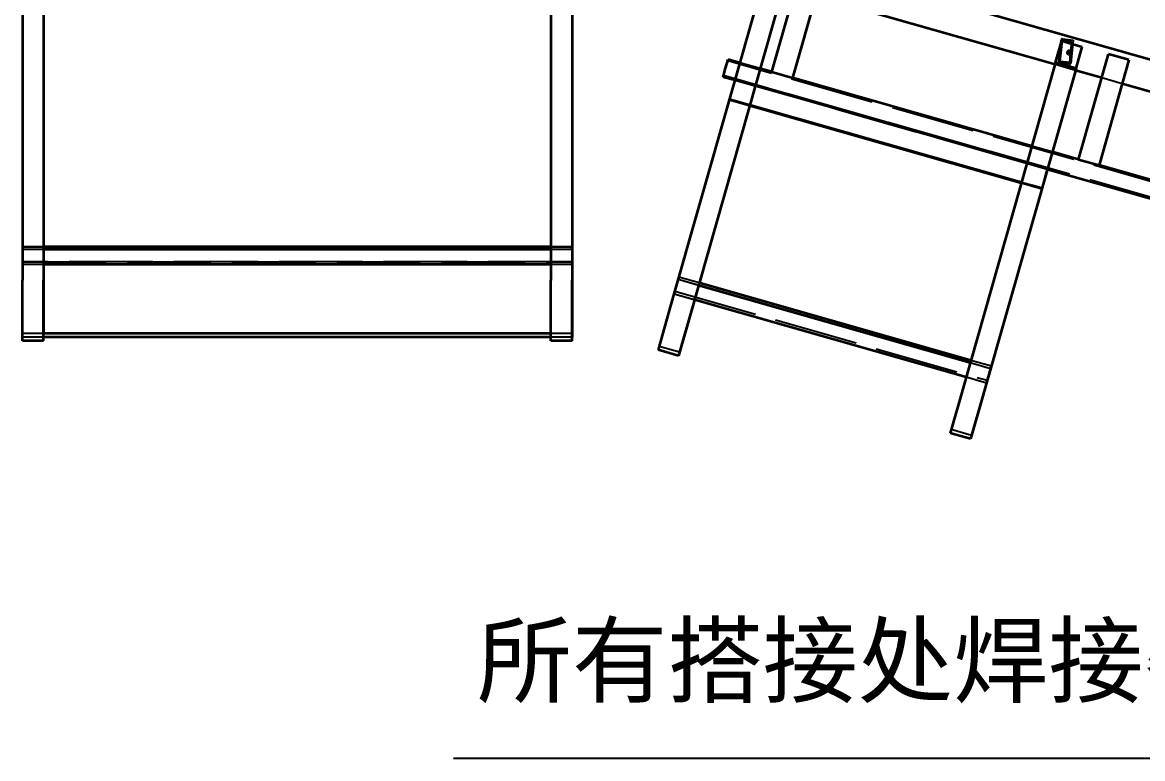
# Model space of a CAD drawing. Header units: millimetres. Extents: x -73083 to 81340, y -6859 to 6812.
# Drawn here: x -63983 to -62139, y -1486 to -275 of the extents above; entities that cross this region are included whole.
import ezdxf

# ---------------------------------------------------------------- set-up
doc = ezdxf.new("R2010")
doc.units = ezdxf.units.MM
doc.linetypes.add('AM_ISO02W050', pattern=[7.5, 6, -1.5])
doc.linetypes.add('AM_ISO08W050', pattern=[18, 12, -1.5, 3, -1.5])
doc.layers.add('AM_7', color=2, linetype='AM_ISO08W050', lineweight=25)
doc.layers.add('AM_HID', color=1, linetype='AM_ISO02W050', lineweight=25)
doc.layers.add('word_dim', color=253, linetype='Continuous')
doc.styles.get("Standard").update_dxf_attribs({"font": 'romans.shx', "bigfont": 'bigfont.shx'})

msp = doc.modelspace()

# ---------------------------------------------------------------- linework, layer by layer
at = {"color": 7, "lineweight": 35, "ltscale": 23}
for p, q in [((-62748.84733, -356.26545), (-62699.53581, -183.15156)), ((-63983.02214, -189.44819), (-63983.02214, -699.1092)), ((-63948.02214, -189.44819), (-63948.02214, -699.1092)), ((-63113.02214, -189.44819), (-63113.02214, -699.1092)), ((-63078.02214, -189.44819), (-63078.02214, -699.1092)), ((-62665.87468, -192.73981), (-62715.1862, -365.8537)), ((-60254.111, -869.32953), (-62636.37419, -190.74531)), ((-62762.5944, -203.76105), (-62915.07682, -739.07123)), ((-62728.93327, -213.34931), (-62881.41569, -748.65961)), ((-62676.83317, -231.20966), (-62282.51823, -343.52961)), ((-62281.72233, -340.73664), (-62271.56022, -305.05988)), ((-62271.56022, -305.05988), (-62237.89909, -314.64814)), ((-62257.18669, -322.45966), (-62257.59343, -326.39997)), ((-62248.06169, -350.3249), (-62237.89909, -314.64814)), ((-62243.9318, -500.08979), (-62194.62077, -326.97602)), ((-62160.95964, -336.56428), (-62194.62077, -326.97602)), ((-62829.19645, -364.57136), (-62825.08757, -350.14521)), ((-62825.08757, -350.14521), (-62820.97819, -335.71906)), ((-62801.74333, -341.19806), (-62820.97819, -335.71906)), ((-62801.74333, -341.19745), (-62820.9777, -335.71857)), ((-62281.72233, -340.73664), (-62434.20475, -876.04682)), ((-62248.0612, -350.3249), (-62400.54362, -885.6352)), ((-62248.06169, -350.3249), (-62281.72233, -340.73664)), ((-62160.95964, -336.56428), (-62210.27067, -509.67817)), ((-62809.96159, -370.05036), (-62829.19645, -364.57136)), ((-62748.84733, -356.26471), (-62768.0822, -350.78571)), ((-62748.84733, -356.26532), (-62768.0822, -350.78632)), ((-62748.84733, -356.26545), (-62715.1862, -365.8537)), ((-62320.87175, -478.17304), (-62715.1862, -365.85297)), ((-62320.87126, -478.17365), (-62715.1862, -365.8537)), ((-62248.8571, -353.11786), (-62205.57878, -365.44574)), ((-62775.72721, -377.62641), (-62328.51677, -505.01374)), ((-62171.91764, -375.034), (-61700.66325, -509.27009)), ((-62785.41471, -411.63398), (-62338.20378, -539.02118)), ((-62784.98893, -410.14045), (-62337.77848, -537.52778)), ((-62243.9318, -500.08918), (-62287.21061, -487.7613)), ((-62243.9318, -500.08979), (-62287.21061, -487.76191)), ((-62294.85563, -514.60199), (-62304.11735, -547.11615)), ((-62243.9318, -500.08979), (-62210.27067, -509.67817)), ((-61739.01628, -643.91352), (-62210.27067, -509.67743)), ((-61739.01628, -643.91425), (-62210.27067, -509.67817)), ((-61098.05827, -857.68354), (-62295.42887, -516.6142)), ((-62304.54264, -548.60956), (-62304.11735, -547.11615)), ((-63113.02262, -644.20942), (-63948.02311, -644.20942)), ((-63948.02214, -644.21381), (-63113.02214, -644.21381)), ((-63078.02214, -648.45649), (-63078.02214, -644.21381)), ((-63113.02214, -648.45649), (-63948.02214, -648.45649)), ((-63078.02214, -648.45649), (-63078.02214, -673.20502)), ((-63113.02214, -673.20502), (-63948.02214, -673.20502)), ((-63983.02214, -798.63056), (-63983.02214, -699.1092)), ((-63948.02214, -798.63056), (-63948.02214, -699.1092)), ((-63948.02214, -699.10993), (-63948.02214, -786.63032)), ((-63113.02214, -798.63056), (-63113.02214, -699.1092)), ((-63078.02214, -798.63056), (-63078.02214, -699.1092)), ((-63078.02214, -699.10981), (-63078.02214, -792.63056)), ((-62869.58415, -707.12299), (-62422.37321, -834.5102)), ((-62868.42155, -703.04181), (-62421.2111, -830.42914)), ((-62868.42155, -703.04255), (-62421.2111, -830.42988)), ((-62876.36393, -730.92475), (-62429.153, -858.3122)), ((-62915.07682, -739.07123), (-62936.36198, -813.79657)), ((-62881.41569, -748.65961), (-62902.70085, -823.38495)), ((-62880.90593, -746.87104), (-62901.05729, -817.61445)), ((-63113.02214, -786.6308), (-63948.02214, -786.6308)), ((-63113.02214, -792.6308), (-63948.02214, -792.6308)), ((-63078.02214, -792.6308), (-63078.02214, -786.6308)), ((-63948.02214, -798.63056), (-63983.02214, -798.63056)), ((-63078.02214, -798.63056), (-63113.02214, -798.63056)), ((-62902.70085, -823.38495), (-62936.36198, -813.79657)), ((-62388.71208, -844.09858), (-62395.49235, -867.90033)), ((-62388.71208, -844.09858), (-62387.54997, -840.01825)), ((-62434.20475, -876.04682), (-62455.48991, -950.77216)), ((-62400.03434, -883.84662), (-62420.18522, -954.59003)), ((-62400.54362, -885.6352), (-62421.82927, -960.36054)), ((-62421.82927, -960.36054), (-62455.48991, -950.77216))]:
    msp.add_line(p, q, dxfattribs=at)
for radius in [3.5, 2.4585]:
    msp.add_circle((-62258.83903, -324.28022), radius, dxfattribs=at)
at = {"layer": 'AM_7', "ltscale": 23}
for p, q in [((-62254.28874, -324.28022), (-62263.38884, -324.28022)), ((-62258.83903, -319.73017), (-62258.83903, -328.83014))]:
    msp.add_line(p, q, dxfattribs=at)
at = {"layer": 'AM_HID', "ltscale": 23}
for p, q in [((-62276.54509, -339.54389), (-62272.84489, -303.73456)), ((-62274.007, -339.30341), (-62270.40934, -304.48884)), ((-62270.65007, -301.95063), (-62252.74528, -303.80073)), ((-62270.40934, -304.48884), (-62257.47819, -305.82502)), ((-62255.6945, -308.01996), (-62257.18669, -322.45966)), ((-62252.74528, -303.80073), (-62256.65104, -341.59955)), ((-62257.59343, -326.39997), (-62259.08659, -340.84516)), ((-61090.52409, -831.23505), (-62821.66276, -338.12287)), ((-61090.52409, -831.23554), (-62821.66276, -338.12348)), ((-62768.0822, -350.78571), (-62801.74333, -341.19745)), ((-62768.0822, -350.78632), (-62801.74333, -341.19806)), ((-62282.51823, -343.52961), (-62248.8571, -353.11786)), ((-62248.8571, -353.11786), (-62282.51823, -343.52961)), ((-62282.51774, -343.52912), (-62248.85661, -353.11738)), ((-62248.0612, -350.32441), (-62281.72233, -340.73603)), ((-62258.84587, -343.38337), (-62274.76139, -341.73884)), ((-62259.08659, -340.84516), (-62274.007, -339.30341)), ((-61098.05729, -857.68305), (-62829.19596, -364.57087)), ((-61097.37272, -855.27875), (-62828.51139, -362.16645)), ((-61097.37272, -855.27924), (-62828.51139, -362.16694)), ((-62809.38835, -368.03803), (-62818.65007, -400.55219)), ((-62809.38835, -368.03803), (-62775.72721, -377.62641)), ((-62809.38786, -368.0373), (-62294.85514, -514.60126)), ((-62715.1862, -365.85297), (-62748.84733, -356.26471)), ((-62715.1862, -365.8537), (-62748.84733, -356.26532)), ((-62205.57878, -365.44574), (-62171.91764, -375.034)), ((-62295.42887, -516.6142), (-62809.96159, -370.05036)), ((-62809.81413, -369.53168), (-62295.28093, -516.09553)), ((-62809.81315, -369.53083), (-62295.28044, -516.09467)), ((-62819.07536, -402.0456), (-62818.65007, -400.55219)), ((-62819.07536, -402.0456), (-62785.41471, -411.63398)), ((-62819.07487, -402.04487), (-62304.54216, -548.60883)), ((-62818.65007, -400.55219), (-62784.98893, -410.14045)), ((-62818.64958, -400.55134), (-62304.11686, -547.1153)), ((-62287.21061, -487.7613), (-62320.87175, -478.17304)), ((-62287.21061, -487.76191), (-62320.87126, -478.17365)), ((-62328.51677, -505.01374), (-62294.85563, -514.60199)), ((-62210.27067, -509.67743), (-62243.9318, -500.08918)), ((-62210.27067, -509.67817), (-62243.9318, -500.08979)), ((-62338.20378, -539.02118), (-62304.54264, -548.60956)), ((-62337.77848, -537.52778), (-62304.11735, -547.11615)), ((-63983.02214, -648.45649), (-63983.02214, -644.21381)), ((-63983.02214, -644.21381), (-63948.02214, -644.21381)), ((-63948.02311, -644.20942), (-63983.02165, -644.20942)), ((-63078.02165, -644.20942), (-63113.02262, -644.20942)), ((-63113.02214, -644.21381), (-63078.02214, -644.21381)), ((-63948.02214, -648.45649), (-63983.02214, -648.45649)), ((-63983.02214, -673.20502), (-63983.02214, -648.45649)), ((-63078.02165, -648.45209), (-63983.02165, -648.45209)), ((-63078.02214, -648.45649), (-63113.02214, -648.45649)), ((-63078.02214, -668.96235), (-63983.02214, -668.96235)), ((-63948.02214, -673.20502), (-63983.02214, -673.20502)), ((-63983.02165, -668.95844), (-63078.02165, -668.95832)), ((-63078.02165, -673.20087), (-63983.02165, -673.20099)), ((-63078.02214, -673.20502), (-63113.02214, -673.20502)), ((-63983.02214, -699.10993), (-63983.02214, -792.63056)), ((-63113.02214, -699.10981), (-63113.02214, -792.63056)), ((-62903.24479, -697.53461), (-62910.02507, -721.33637)), ((-62903.24479, -697.53461), (-62902.08268, -693.45429)), ((-62903.24479, -697.534), (-62388.71159, -844.09784)), ((-62903.24479, -697.53461), (-62869.58415, -707.12299)), ((-62902.08268, -693.45429), (-62868.42155, -703.04255)), ((-62902.0822, -693.45368), (-62868.42155, -703.04181)), ((-62908.86296, -717.25629), (-62394.32975, -863.82001)), ((-62908.86247, -717.25556), (-62394.32927, -863.81952)), ((-62914.56706, -737.2829), (-62934.71843, -808.02607)), ((-62910.02507, -721.33637), (-62876.36393, -730.92475)), ((-62910.02458, -721.33588), (-62395.49186, -867.89985)), ((-63983.02214, -786.6308), (-63983.02214, -792.6308)), ((-63948.02214, -786.6308), (-63983.02214, -786.6308)), ((-63948.02214, -792.63056), (-63983.02214, -792.63056)), ((-63948.02214, -792.6308), (-63983.02214, -792.6308)), ((-63948.02214, -786.63032), (-63948.02214, -792.63056)), ((-63078.02214, -786.6308), (-63113.02214, -786.6308)), ((-63078.02214, -792.63056), (-63113.02214, -792.63056)), ((-63078.02214, -792.6308), (-63113.02214, -792.6308)), ((-62901.05729, -817.61445), (-62934.71843, -808.02607)), ((-62422.37321, -834.5102), (-62388.71208, -844.09858)), ((-62421.2111, -830.42914), (-62387.54948, -840.01752)), ((-62421.2111, -830.42988), (-62387.54997, -840.01825)), ((-62429.153, -858.3122), (-62395.49235, -867.90033)), ((-62433.69548, -874.25849), (-62453.84636, -945.0019)), ((-62420.18522, -954.59003), (-62453.84636, -945.0019))]:
    msp.add_line(p, q, dxfattribs=at)
for centre, radius, start, end in [((-62270.85514, -303.94013), 2, 84.10047442, 174.10047009), ((-62257.68376, -307.8144), 2, 354.10047576, 84.10047442), ((-62258.83854, -324.27961), 2.4585, 315.42856238, 316.49836467), ((-62274.55583, -339.74946), 2, 174.10047009, 264.10047624), ((-62258.6403, -341.39399), 2, 264.10047624, 354.10047576)]:
    msp.add_arc(centre, radius, start, end, dxfattribs=at)
at = {"layer": 'word_dim', "linetype": 'Continuous', "ltscale": 2}
msp.add_line((-61329.85072, -1486.40181), (-63273.31572, -1486.40181), dxfattribs=at)

# ---------------------------------------------------------------- texts
at = {"layer": 'word_dim', "color": 3, "linetype": 'Continuous', "ltscale": 5, "insert": (-63234.7466, -1267.23546), "char_height": 115, "width": 2383.1369499, "attachment_point": 1}
msp.add_mtext('{\\fSimSun|b0|i0|c134|p2;所有搭接处焊接密封,光顺美观}', dxfattribs=at)

doc.saveas('drawing.dxf')
